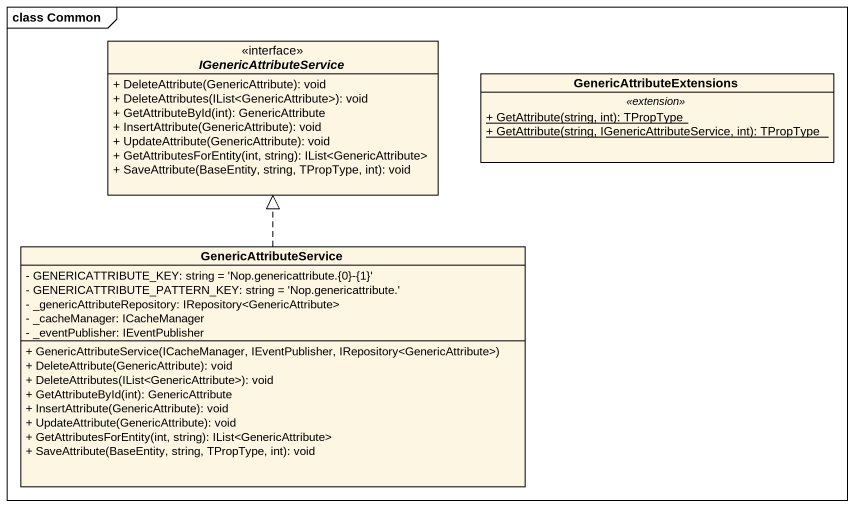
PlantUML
@startuml
mainframe class Common
hide circle
hide empty members
skinparam classAttributeIconSize 0
interface IGenericAttributeService {
  + DeleteAttribute(GenericAttribute): void
  + DeleteAttributes(IList<GenericAttribute>): void
  + GetAttributeById(int): GenericAttribute
  + InsertAttribute(GenericAttribute): void
  + UpdateAttribute(GenericAttribute): void
  + GetAttributesForEntity(int, string): IList<GenericAttribute>
  + SaveAttribute(BaseEntity, string, TPropType, int): void
}
class GenericAttributeExtensions {
  .. <<extension>> ..
  {static} + GetAttribute(string, int): TPropType
  {static} + GetAttribute(string, IGenericAttributeService, int): TPropType
}
class GenericAttributeService {
  - GENERICATTRIBUTE_KEY: string = 'Nop.genericattribute.{0}-{1}'
  - GENERICATTRIBUTE_PATTERN_KEY: string = 'Nop.genericattribute.'
  - _genericAttributeRepository: IRepository<GenericAttribute>
  - _cacheManager: ICacheManager
  - _eventPublisher: IEventPublisher
  + GenericAttributeService(ICacheManager, IEventPublisher, IRepository<GenericAttribute>)
  + DeleteAttribute(GenericAttribute): void
  + DeleteAttributes(IList<GenericAttribute>): void
  + GetAttributeById(int): GenericAttribute
  + InsertAttribute(GenericAttribute): void
  + UpdateAttribute(GenericAttribute): void
  + GetAttributesForEntity(int, string): IList<GenericAttribute>
  + SaveAttribute(BaseEntity, string, TPropType, int): void
}
GenericAttributeService .up.|> IGenericAttributeService
@enduml
